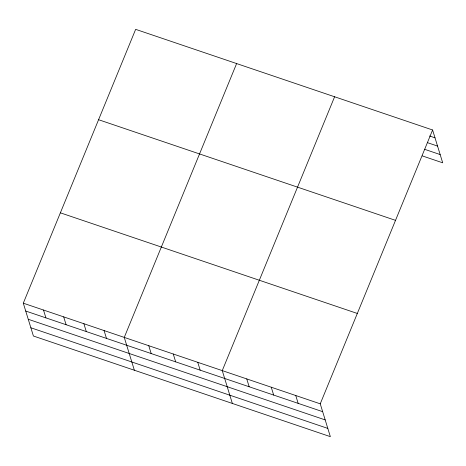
<?xml version="1.0" encoding="UTF-8"?>
<svg xmlns="http://www.w3.org/2000/svg" width="466" height="466" viewBox="0 0 466 466"><rect width="100%" height="100%" fill="white"/><g stroke="black" fill="none" stroke-linecap="round" stroke-linejoin="round"><path stroke-width="0.7" d="M432.599 129.985L320.247 403.824L330.347 436.654L33.401 336.015L23.3 303.185L135.653 29.346L432.599 129.985L442.7 162.815L422.283 155.894M236.617 63.568L124.265 337.401L134.359 370.231M334.605 96.777L222.259 370.616L232.353 403.44M429.57 135.985L435.017 137.831M427.345 142.619L437.551 146.074M424.514 149.266L440.166 154.572M98.576 119.715L395.523 220.354M60.376 212.822L357.323 313.461M23.3 303.185L320.247 403.824M25.712 311.032L322.664 411.67M28.251 319.274L325.198 419.913M30.861 327.767L327.814 428.405M295.753 395.523L298.164 403.364M271.253 387.217L273.664 395.063M246.753 378.916L249.17 386.763M197.759 362.309L200.17 370.155M173.259 354.009L175.67 361.855M148.759 345.708L151.176 353.548M104.069 330.557L106.481 338.403M83.88 323.719L86.292 331.559M63.685 316.874L66.096 324.715M43.495 310.03L45.907 317.876"/></g></svg>
